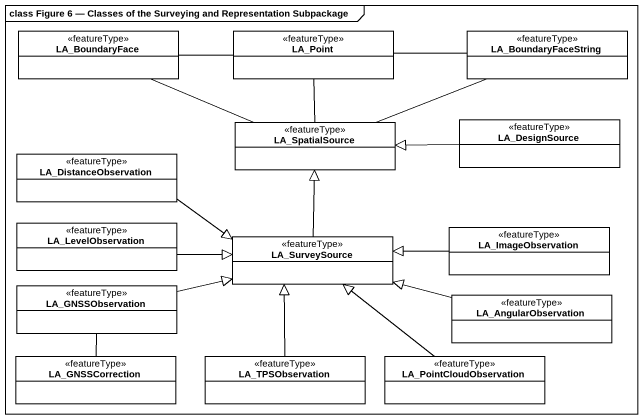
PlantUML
@startuml
mainframe class Figure 6 — Classes of the Surveying and Representation Subpackage
hide circle
hide empty members
class LA_BoundaryFace <<featureType>> #FFFFFF
class LA_Point <<featureType>> #FFFFFF
class LA_BoundaryFaceString <<featureType>> #FFFFFF
class LA_SpatialSource <<featureType>> #FFFFFF
class LA_DesignSource <<featureType>> #FFFFFF
class LA_DistanceObservation <<featureType>> #FFFFFF
class LA_LevelObservation <<featureType>> #FFFFFF
class LA_SurveySource <<featureType>> #FFFFFF
class LA_ImageObservation <<featureType>> #FFFFFF
class LA_GNSSObservation <<featureType>> #FFFFFF
class LA_AngularObservation <<featureType>> #FFFFFF
class LA_GNSSCorrection <<featureType>> #FFFFFF
class LA_TPSObservation <<featureType>> #FFFFFF
class LA_PointCloudObservation <<featureType>> #FFFFFF
LA_BoundaryFace -right- LA_Point
LA_Point -- LA_SpatialSource
LA_BoundaryFaceString -left- LA_Point
LA_SpatialSource -left- LA_BoundaryFace
LA_SpatialSource -right- LA_BoundaryFaceString
LA_DesignSource -left-|> LA_SpatialSource
LA_DistanceObservation -right-|> LA_SurveySource
LA_LevelObservation -right-|> LA_SurveySource
LA_SurveySource -up-|> LA_SpatialSource
LA_ImageObservation -left-|> LA_SurveySource
LA_GNSSObservation -right-|> LA_SurveySource
LA_AngularObservation -left-|> LA_SurveySource
LA_GNSSCorrection -up- LA_GNSSObservation
LA_TPSObservation -up-|> LA_SurveySource
LA_PointCloudObservation -up-|> LA_SurveySource
@enduml
